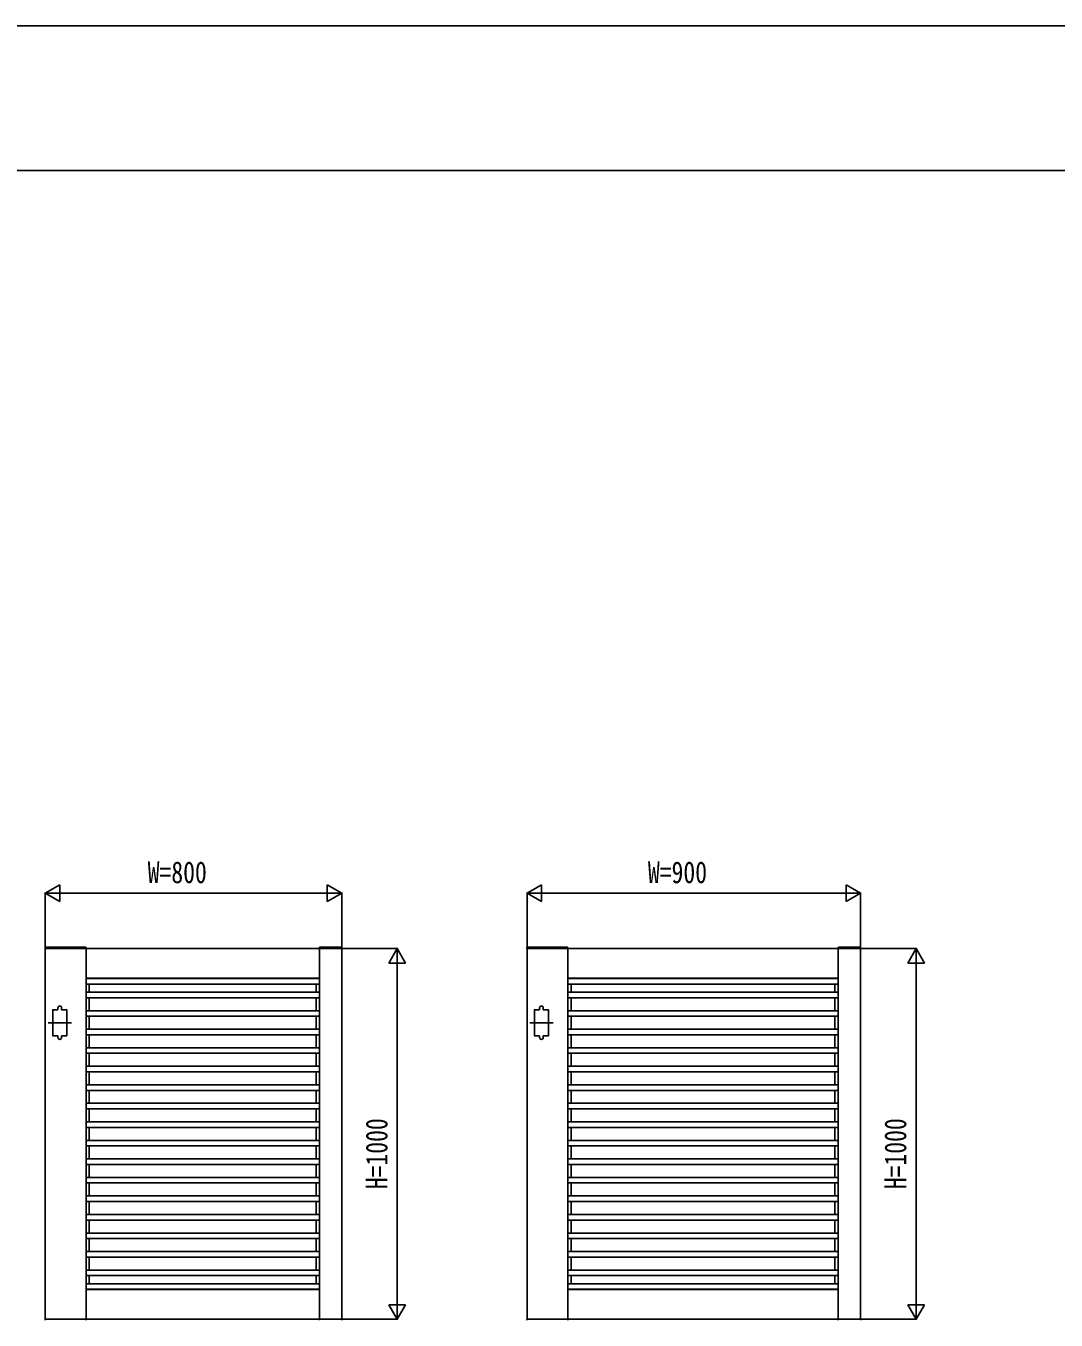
# Model space of a CAD drawing. Units: millimetres, scale not verified. Extents: x -8410 to 8410, y -5940 to 5940.
# Drawn here: x 438 to 3218, y 2447 to 5940 of the extents above; entities that cross this region are included whole.
import ezdxf
from ezdxf.enums import TextEntityAlignment as Align

# ---------------------------------------------------------------- set-up
doc = ezdxf.new("R2010")
doc.units = ezdxf.units.MM
doc.header["$LTSCALE"] = 30
for name, color, linetype in [('0-2_YKK_A1', 4, 'Continuous'), ('0-3_YKK_D', 6, 'Continuous'), ('0-4_YKK_ZWAK', 7, 'Continuous')]:
    doc.layers.add(name, color=color, linetype=linetype)
doc.styles.add('ＭＳ ゴシック', font='')
doc.styles.get('ＭＳ ゴシック').set_extended_font_data('MS Gothic')

msp = doc.modelspace()

# ---------------------------------------------------------------- linework, layer by layer
at = {"layer": '0-2_YKK_A1'}
for p, q in [((489.67, 3452.55), (489.54, 3450)), ((489.54, 3450), (600.54, 3450)), ((490.67, 3453.5), (599.41, 3453.5)), ((600.04, 3450), (600.04, 2450)), ((600.41, 3452.55), (600.54, 3450)), ((1229.67, 3452.55), (1229.54, 3450)), ((1290.54, 3450), (1229.54, 3450)), ((1230.04, 3450), (1230.04, 2450)), ((1289.41, 3453.5), (1230.67, 3453.5)), ((1290.41, 3452.55), (1290.54, 3450)), ((1789.67, 3452.55), (1789.54, 3450)), ((1789.54, 3450), (1900.54, 3450)), ((1790.67, 3453.5), (1899.41, 3453.5)), ((1900.04, 3450), (1900.04, 2450)), ((1900.41, 3452.55), (1900.54, 3450)), ((2629.67, 3452.55), (2629.54, 3450)), ((2690.54, 3450), (2629.54, 3450)), ((2630.04, 3450), (2630.04, 2450)), ((2689.41, 3453.5), (2630.67, 3453.5)), ((2690.41, 3452.55), (2690.54, 3450)), ((600.04, 3370), (1230.04, 3370)), ((600.04, 3369.2), (1230.04, 3369.2)), ((600.04, 3354.2), (1230.04, 3354.2)), ((608.84, 3370), (608.84, 3369.2)), ((608.84, 3354.2), (608.84, 3332.5)), ((1221.24, 3370), (1221.24, 3369.2)), ((1221.24, 3354.2), (1221.24, 3332.5)), ((1900.04, 3370), (2630.04, 3370)), ((1900.04, 3369.2), (2630.04, 3369.2)), ((1900.04, 3354.2), (2630.04, 3354.2)), ((1908.84, 3370), (1908.84, 3369.2)), ((1908.84, 3354.2), (1908.84, 3332.5)), ((2621.24, 3370), (2621.24, 3369.2)), ((2621.24, 3354.2), (2621.24, 3332.5)), ((600.04, 3332.5), (1230.04, 3332.5)), ((1900.04, 3332.5), (2630.04, 3332.5)), ((524.04, 3285), (524.04, 3290)), ((534.04, 3285), (534.04, 3290)), ((600.04, 3317.5), (1230.04, 3317.5)), ((608.84, 3317.5), (608.84, 3282.5)), ((1221.24, 3317.5), (1221.24, 3282.5)), ((1824.04, 3285), (1824.04, 3290)), ((1834.04, 3285), (1834.04, 3290)), ((1900.04, 3317.5), (2630.04, 3317.5)), ((1908.84, 3317.5), (1908.84, 3282.5)), ((2621.24, 3317.5), (2621.24, 3282.5)), ((560.54, 3250), (497.54, 3250)), ((600.04, 3282.5), (1230.04, 3282.5)), ((600.04, 3267.5), (1230.04, 3267.5)), ((608.84, 3267.5), (608.84, 3232.5)), ((1221.24, 3267.5), (1221.24, 3232.5)), ((1860.54, 3250), (1797.54, 3250)), ((1900.04, 3282.5), (2630.04, 3282.5)), ((1900.04, 3267.5), (2630.04, 3267.5)), ((1908.84, 3267.5), (1908.84, 3232.5)), ((2621.24, 3267.5), (2621.24, 3232.5)), ((524.04, 3215), (524.04, 3210)), ((534.04, 3215), (534.04, 3210)), ((600.04, 3232.5), (1230.04, 3232.5)), ((600.04, 3217.5), (1230.04, 3217.5)), ((608.84, 3217.5), (608.84, 3182.5)), ((1221.24, 3217.5), (1221.24, 3182.5)), ((1824.04, 3215), (1824.04, 3210)), ((1834.04, 3215), (1834.04, 3210)), ((1900.04, 3232.5), (2630.04, 3232.5)), ((1900.04, 3217.5), (2630.04, 3217.5)), ((1908.84, 3217.5), (1908.84, 3182.5)), ((2621.24, 3217.5), (2621.24, 3182.5)), ((600.04, 3182.5), (1230.04, 3182.5)), ((1900.04, 3182.5), (2630.04, 3182.5)), ((600.04, 3167.5), (1230.04, 3167.5)), ((608.84, 3167.5), (608.84, 3132.5)), ((1221.24, 3167.5), (1221.24, 3132.5)), ((1900.04, 3167.5), (2630.04, 3167.5)), ((1908.84, 3167.5), (1908.84, 3132.5)), ((2621.24, 3167.5), (2621.24, 3132.5)), ((600.04, 3132.5), (1230.04, 3132.5)), ((600.04, 3117.5), (1230.04, 3117.5)), ((608.84, 3117.5), (608.84, 3082.5)), ((1221.24, 3117.5), (1221.24, 3082.5)), ((1900.04, 3132.5), (2630.04, 3132.5)), ((1900.04, 3117.5), (2630.04, 3117.5)), ((1908.84, 3117.5), (1908.84, 3082.5)), ((2621.24, 3117.5), (2621.24, 3082.5)), ((600.04, 3082.5), (1230.04, 3082.5)), ((1900.04, 3082.5), (2630.04, 3082.5)), ((600.04, 3067.5), (1230.04, 3067.5)), ((608.84, 3067.5), (608.84, 3032.5)), ((1221.24, 3067.5), (1221.24, 3032.5)), ((1900.04, 3067.5), (2630.04, 3067.5)), ((1908.84, 3067.5), (1908.84, 3032.5)), ((2621.24, 3067.5), (2621.24, 3032.5)), ((600.04, 3032.5), (1230.04, 3032.5)), ((600.04, 3017.5), (1230.04, 3017.5)), ((608.84, 3017.5), (608.84, 2982.5)), ((1221.24, 3017.5), (1221.24, 2982.5)), ((1900.04, 3032.5), (2630.04, 3032.5)), ((1900.04, 3017.5), (2630.04, 3017.5)), ((1908.84, 3017.5), (1908.84, 2982.5)), ((2621.24, 3017.5), (2621.24, 2982.5)), ((600.04, 2982.5), (1230.04, 2982.5)), ((1900.04, 2982.5), (2630.04, 2982.5)), ((600.04, 2967.5), (1230.04, 2967.5)), ((608.84, 2967.5), (608.84, 2932.5)), ((1221.24, 2967.5), (1221.24, 2932.5)), ((1900.04, 2967.5), (2630.04, 2967.5)), ((1908.84, 2967.5), (1908.84, 2932.5)), ((2621.24, 2967.5), (2621.24, 2932.5)), ((600.04, 2932.5), (1230.04, 2932.5)), ((600.04, 2917.5), (1230.04, 2917.5)), ((608.84, 2917.5), (608.84, 2882.5)), ((1221.24, 2917.5), (1221.24, 2882.5)), ((1900.04, 2932.5), (2630.04, 2932.5)), ((1900.04, 2917.5), (2630.04, 2917.5)), ((1908.84, 2917.5), (1908.84, 2882.5)), ((2621.24, 2917.5), (2621.24, 2882.5)), ((600.04, 2882.5), (1230.04, 2882.5)), ((600.04, 2867.5), (1230.04, 2867.5)), ((608.84, 2867.5), (608.84, 2832.5)), ((1221.24, 2867.5), (1221.24, 2832.5)), ((1900.04, 2882.5), (2630.04, 2882.5)), ((1900.04, 2867.5), (2630.04, 2867.5)), ((1908.84, 2867.5), (1908.84, 2832.5)), ((2621.24, 2867.5), (2621.24, 2832.5)), ((600.04, 2832.5), (1230.04, 2832.5)), ((1900.04, 2832.5), (2630.04, 2832.5)), ((600.04, 2817.5), (1230.04, 2817.5)), ((608.84, 2817.5), (608.84, 2782.5)), ((1221.24, 2817.5), (1221.24, 2782.5)), ((1900.04, 2817.5), (2630.04, 2817.5)), ((1908.84, 2817.5), (1908.84, 2782.5)), ((2621.24, 2817.5), (2621.24, 2782.5)), ((600.04, 2782.5), (1230.04, 2782.5)), ((600.04, 2767.5), (1230.04, 2767.5)), ((608.84, 2767.5), (608.84, 2732.5)), ((1221.24, 2767.5), (1221.24, 2732.5)), ((1900.04, 2782.5), (2630.04, 2782.5)), ((1900.04, 2767.5), (2630.04, 2767.5)), ((1908.84, 2767.5), (1908.84, 2732.5)), ((2621.24, 2767.5), (2621.24, 2732.5)), ((600.04, 2732.5), (1230.04, 2732.5)), ((1900.04, 2732.5), (2630.04, 2732.5)), ((600.04, 2717.5), (1230.04, 2717.5)), ((608.84, 2717.5), (608.84, 2682.5)), ((1221.24, 2717.5), (1221.24, 2682.5)), ((1900.04, 2717.5), (2630.04, 2717.5)), ((1908.84, 2717.5), (1908.84, 2682.5)), ((2621.24, 2717.5), (2621.24, 2682.5)), ((600.04, 2682.5), (1230.04, 2682.5)), ((600.04, 2667.5), (1230.04, 2667.5)), ((608.84, 2667.5), (608.84, 2632.5)), ((1221.24, 2667.5), (1221.24, 2632.5)), ((1900.04, 2682.5), (2630.04, 2682.5)), ((1900.04, 2667.5), (2630.04, 2667.5)), ((1908.84, 2667.5), (1908.84, 2632.5)), ((2621.24, 2667.5), (2621.24, 2632.5)), ((600.04, 2632.5), (1230.04, 2632.5)), ((1900.04, 2632.5), (2630.04, 2632.5)), ((600.04, 2617.5), (1230.04, 2617.5)), ((608.84, 2617.5), (608.84, 2582.5)), ((1221.24, 2617.5), (1221.24, 2582.5)), ((1900.04, 2617.5), (2630.04, 2617.5)), ((1908.84, 2617.5), (1908.84, 2582.5)), ((2621.24, 2617.5), (2621.24, 2582.5)), ((600.04, 2582.5), (1230.04, 2582.5)), ((600.04, 2567.5), (1230.04, 2567.5)), ((608.84, 2567.5), (608.84, 2545.8)), ((1221.24, 2567.5), (1221.24, 2545.8)), ((1900.04, 2582.5), (2630.04, 2582.5)), ((1900.04, 2567.5), (2630.04, 2567.5)), ((1908.84, 2567.5), (1908.84, 2545.8)), ((2621.24, 2567.5), (2621.24, 2545.8)), ((600.04, 2545.8), (1230.04, 2545.8)), ((600.04, 2530.8), (1230.04, 2530.8)), ((600.04, 2530), (1230.04, 2530)), ((608.84, 2530.8), (608.84, 2530)), ((1221.24, 2530.8), (1221.24, 2530)), ((1900.04, 2545.8), (2630.04, 2545.8)), ((1900.04, 2530.8), (2630.04, 2530.8)), ((1900.04, 2530), (2630.04, 2530)), ((1908.84, 2530.8), (1908.84, 2530)), ((2621.24, 2530.8), (2621.24, 2530)), ((489.54, 2450), (600.54, 2450)), ((489.67, 2447.45), (489.54, 2450)), ((600.41, 2447.45), (600.54, 2450)), ((1290.54, 2450), (1229.54, 2450)), ((1229.67, 2447.45), (1229.54, 2450)), ((1290.41, 2447.45), (1290.54, 2450)), ((1789.54, 2450), (1900.54, 2450)), ((1789.67, 2447.45), (1789.54, 2450)), ((1900.41, 2447.45), (1900.54, 2450)), ((2690.54, 2450), (2629.54, 2450)), ((2629.67, 2447.45), (2629.54, 2450)), ((2690.41, 2447.45), (2690.54, 2450))]:
    msp.add_line(p, q, dxfattribs=at)
for points in [[(490.04, 3450), (1290.04, 3450), (1290.04, 2450), (490.04, 2450)], [(1790.04, 3450), (2690.04, 3450), (2690.04, 2450), (1790.04, 2450)]]:
    msp.add_lwpolyline(points, close=True, dxfattribs=at)
for points in [[(524.04, 3285), (510.04, 3285), (510.04, 3215), (524.04, 3215)], [(534.04, 3215), (548.04, 3215), (548.04, 3285), (534.04, 3285)], [(1824.04, 3285), (1810.04, 3285), (1810.04, 3215), (1824.04, 3215)], [(1834.04, 3215), (1848.04, 3215), (1848.04, 3285), (1834.04, 3285)]]:
    msp.add_lwpolyline(points, dxfattribs=at)
for centre, radius, start, end in [((490.67, 3452.5), 1, 90, 177), ((599.41, 3452.5), 1, 3, 90), ((1230.67, 3452.5), 1, 90, 177), ((1289.41, 3452.5), 1, 3, 90), ((1790.67, 3452.5), 1, 90, 177), ((1899.41, 3452.5), 1, 3, 90), ((2630.67, 3452.5), 1, 90, 177), ((2689.41, 3452.5), 1, 3, 90), ((529.04, 3290), 5, 0, 180), ((1829.04, 3290), 5, 0, 180), ((529.04, 3210), 5, 180, 0), ((1829.04, 3210), 5, 180, 0)]:
    msp.add_arc(centre, radius, start, end, dxfattribs=at)
at = {"layer": '0-3_YKK_D'}
for p, q in [((490.04, 3600), (529.01, 3622.5)), ((490.04, 3452), (490.04, 3601)), ((490.04, 3600), (529.01, 3577.5)), ((490.04, 3600), (567.98, 3600)), ((529.01, 3577.5), (529.01, 3622.5)), ((535.04, 3600), (1245.04, 3600)), ((1290.04, 3600), (1212.1, 3600)), ((1290.04, 3600), (1251.07, 3622.5)), ((1251.07, 3622.5), (1251.07, 3577.5)), ((1290.04, 3600), (1251.07, 3577.5)), ((1290.04, 3452), (1290.04, 3601)), ((1790.04, 3600), (1829.01, 3622.5)), ((1790.04, 3452), (1790.04, 3601)), ((1790.04, 3600), (1829.01, 3577.5)), ((1790.04, 3600), (1867.98, 3600)), ((1829.01, 3577.5), (1829.01, 3622.5)), ((1835.04, 3600), (2645.04, 3600)), ((2690.04, 3600), (2612.1, 3600)), ((2690.04, 3600), (2651.07, 3622.5)), ((2651.07, 3622.5), (2651.07, 3577.5)), ((2690.04, 3600), (2651.07, 3577.5)), ((2690.04, 3452), (2690.04, 3601)), ((1292.04, 3450), (1441.04, 3450)), ((1440.04, 3450), (1417.54, 3411.03)), ((1440.04, 3450), (1462.54, 3411.03)), ((1440.04, 3450), (1440.04, 3372.06)), ((2692.04, 3450), (2841.04, 3450)), ((2840.04, 3450), (2817.54, 3411.03)), ((2840.04, 3450), (2862.54, 3411.03)), ((2840.04, 3450), (2840.04, 3372.06)), ((1417.54, 3411.03), (1462.54, 3411.03)), ((1440.04, 3405), (1440.04, 2495)), ((2817.54, 3411.03), (2862.54, 3411.03)), ((2840.04, 3405), (2840.04, 2495)), ((1440.04, 2450), (1440.04, 2527.94)), ((2840.04, 2450), (2840.04, 2527.94)), ((1440.04, 2450), (1417.54, 2488.97)), ((1462.54, 2488.97), (1417.54, 2488.97)), ((1440.04, 2450), (1462.54, 2488.97)), ((2840.04, 2450), (2817.54, 2488.97)), ((2862.54, 2488.97), (2817.54, 2488.97)), ((2840.04, 2450), (2862.54, 2488.97)), ((1292.04, 2450), (1441.04, 2450)), ((2692.04, 2450), (2841.04, 2450))]:
    msp.add_line(p, q, dxfattribs=at)
at = {"layer": '0-4_YKK_ZWAK'}
msp.add_line((7790.04, 5550), (-7809.96, 5550), dxfattribs=at)
msp.add_lwpolyline([(-8410, -5940), (8410, -5940), (8410, 5940), (-8410, 5940)], close=True, dxfattribs=at)

# ---------------------------------------------------------------- texts
at = {"layer": '0-3_YKK_D', "style": 'ＭＳ ゴシック', "width": 0.8}
for s, p in [('W=800', (766.31, 3609)), ('W=900', (2116.31, 3609))]:
    msp.add_text(s, height=58.65, dxfattribs=at).set_placement(p, align=Align.BOTTOM_LEFT)
for p in [(1431.04, 2800.67), (2831.04, 2800.67)]:
    msp.add_text('H=1000', height=58.65, rotation=90, dxfattribs=at).set_placement(p, align=Align.BOTTOM_LEFT)

doc.saveas('drawing.dxf')
